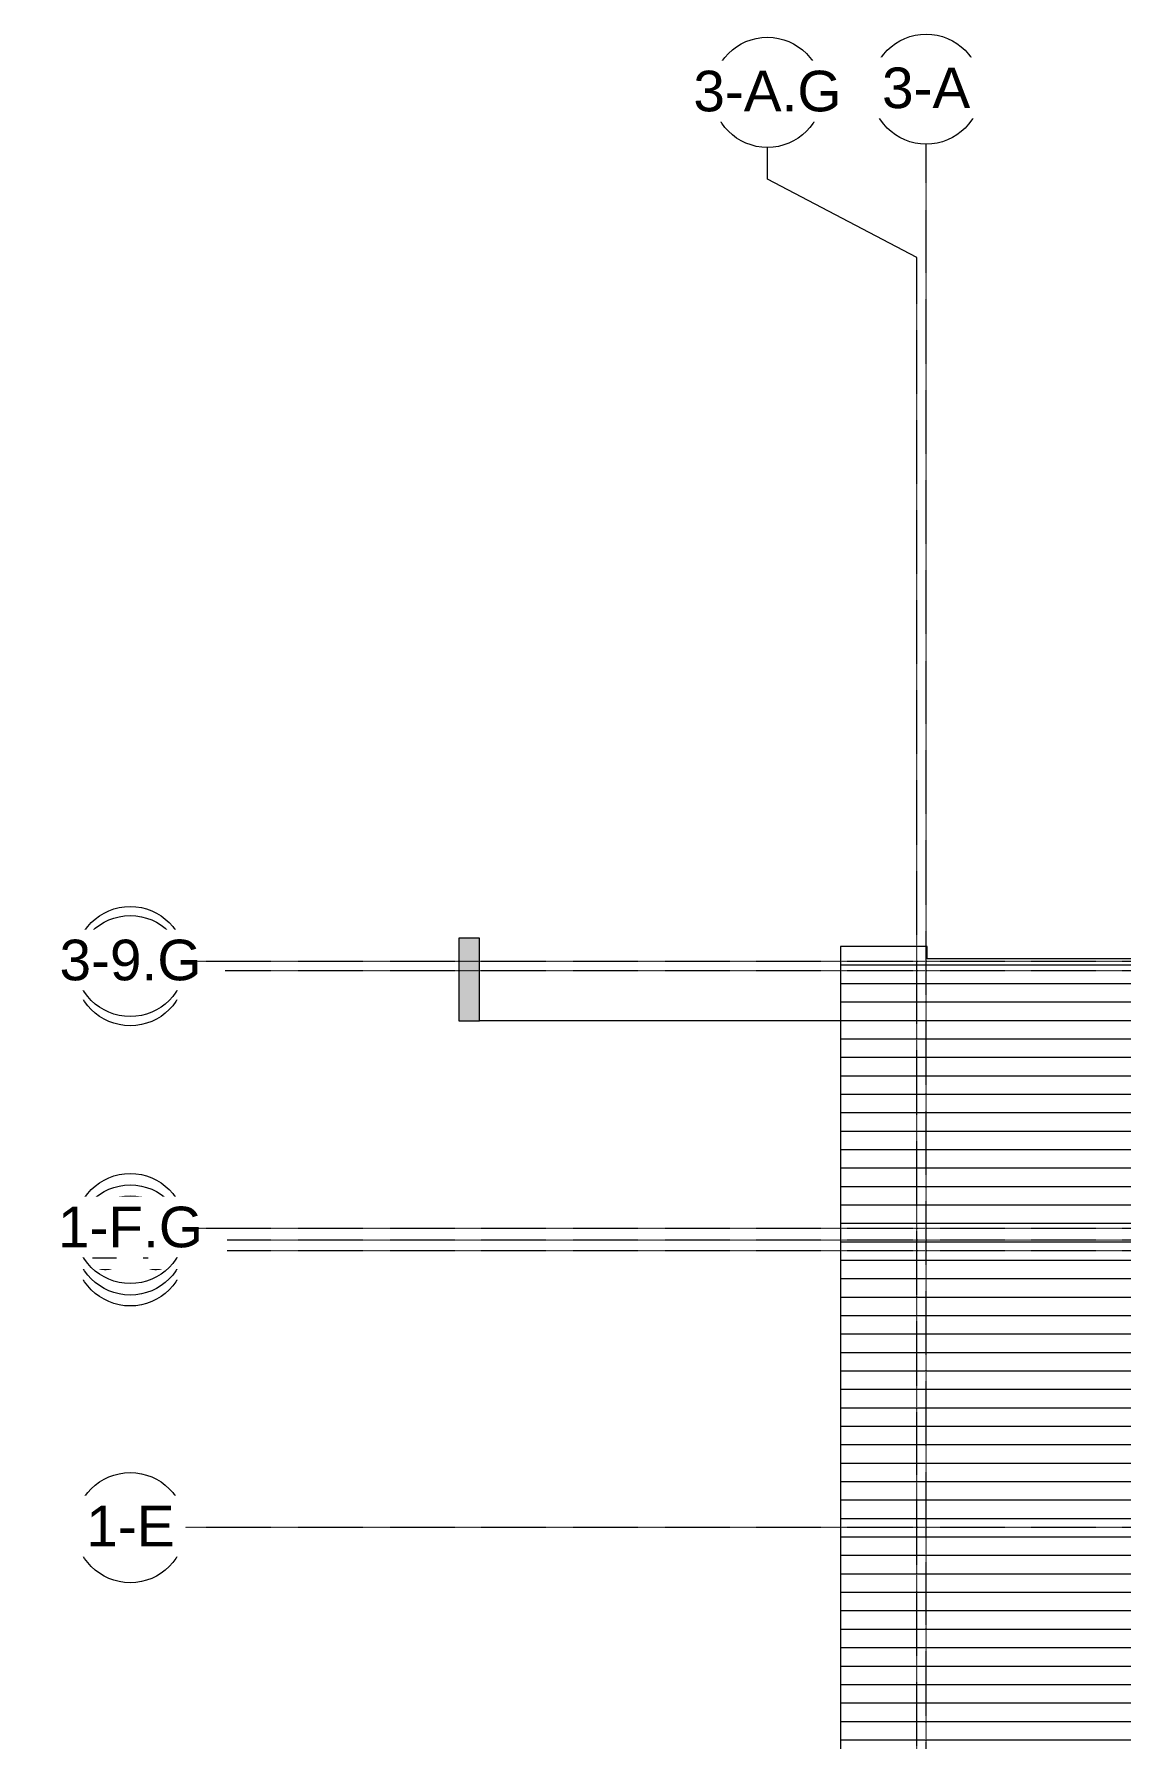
# Model space of a CAD drawing. Header units: inches. Extents: x 21290 to 26948, y -23522 to -20083.
# Drawn here: x 21292 to 22239, y -21569 to -20083 of the extents above; entities that cross this region are included whole.
import ezdxf

# ---------------------------------------------------------------- set-up
doc = ezdxf.new("R2010")
doc.units = ezdxf.units.IN
doc.header["$MEASUREMENT"] = 0
doc.linetypes.add('Grid Line 1_2_', pattern=[0.875, 0.5, -0.125, 0.125, -0.125])
for name, color, linetype, lineweight in [('A-ROOF', 132, 'Continuous', 9), ('A-ROOF-PATT', 132, 'Continuous', 9), ('G-ANNO-SYMB', 111, 'Continuous', 9), ('S-GRID', 1, 'Continuous', 9), ('S-GRID-IDEN', 1, 'Continuous', 9)]:
    doc.layers.add(name, color=color, linetype=linetype, lineweight=lineweight)
doc.styles.add('Arial', font='arial.ttf', dxfattribs={"height": 35.407186})

# ---------------------------------------------------------------- blocks, each defined once
blk = doc.blocks.new('Grid - Grid Head - Circle-14747-Roof Low')
at = {"layer": 'S-GRID-IDEN'}
blk.add_circle((0, 0), 0.25, dxfattribs=at)
blk = doc.blocks.new('Section - 3_32_ x 3_8_-18514-Roof Low')
at = {"layer": 'G-ANNO-SYMB'}
blk.add_hatch(color=256, dxfattribs=at).paths.add_polyline_path([(0, 0.375), (0, 0), (-0.09375, 0), (-0.09375, 0.375)], flags=0)
for p, q in [((0, 0.375), (-0.09375, 0.375)), ((-0.09375, 0.375), (-0.09375, 0)), ((0, 0), (0, 0.375)), ((-0.09375, 0), (0, 0))]:
    blk.add_line(p, q, dxfattribs=at)

msp = doc.modelspace()

# ---------------------------------------------------------------- hatches: boundary and pattern name
at = {"layer": 'A-ROOF-PATT'}
h = msp.add_hatch(dxfattribs=at)
h.set_pattern_fill('FP_3', color=256, style=0, pattern_type=2)
h.set_pattern_definition([(0, (37.673, -180.953), (0, 16.082), [])])
h.paths.add_polyline_path([(21977.2755, -22808.30281), (22057.89023, -22808.30281), (22057.89023, -22786.55281), (22058.32773, -22786.55281), (22058.32773, -22338.74031), (22699.76522, -22338.74031), (22699.76523, -22341.55281), (22691.60375, -22341.57793), (22691.60375, -22341.66219), (22691.74343, -22341.66219), (22691.76217, -22342.19874), (22691.6044, -22342.19874), (22691.6044, -22348.90797), (22691.76213, -22348.90797), (22691.74343, -22349.44344), (22691.60375, -22349.52769), (22691.59984, -22349.55281), (22557.0261, -22349.55281), (22557.14023, -22350.05281), (22556.91845, -22350.95031), (22556.30587, -22351.65564), (22555.58527, -22352.00267), (22554.69518, -22352.00267), (22553.88595, -22351.60733), (22553.33829, -22350.92058), (22553.14023, -22350.05281), (22553.25435, -22349.55281), (22315.77614, -22349.55299), (22315.89023, -22350.05281), (22315.66845, -22350.95031), (22315.1372, -22351.61647), (22314.33527, -22352.00267), (22313.44518, -22352.00267), (22312.63595, -22351.60733), (22312.08829, -22350.92058), (22311.89023, -22350.05281), (22312.00435, -22349.55281), (22071.5711, -22349.55281), (22071.68523, -22350.05281), (22071.46345, -22350.95031), (22070.9322, -22351.61647), (22070.13027, -22352.00267), (22069.11507, -22351.94241), (22068.37152, -22351.5328), (22067.88329, -22350.92058), (22067.68523, -22350.05281), (22067.89023, -22348.90797), (22067.89023, -22341.55281), (22061.14023, -22341.55281), (22061.16535, -22352.55281), (22069.14023, -22352.55281), (22069.19518, -22541.10295), (22070.08527, -22541.10295), (22070.8945, -22541.49829), (22071.44216, -22542.18504), (22071.64023, -22543.05281), (22071.41845, -22543.95031), (22070.8872, -22544.61647), (22070.08527, -22545.00267), (22069.14023, -22545.02179), (22069.14023, -22785.05281), (22797.14023, -22785.05281), (22797.14023, -22446.67781), (22810.70273, -22446.67781), (22810.70273, -22372.80381), (22782.51123, -22372.74131), (22782.51123, -22372.60634), (22778.95173, -22372.67881), (22778.95173, -22372.74131), (22778.88923, -22372.74131), (22778.95173, -22370.67781), (22786.38923, -22370.67781), (22786.38923, -22370.55281), (22779.95173, -22370.55281), (22779.95173, -22370.30281), (22778.88923, -22370.30281), (22778.88923, -21121.80281), (22783.89023, -21121.80281), (22783.89023, -20889.05281), (22070.39023, -20889.05281), (22070.39023, -20878.55281), (21994.89023, -20878.55281), (21994.89023, -22519.05281), (21970.89023, -22519.05281), (21970.89023, -22808.30281)], flags=0)
h.paths.add_polyline_path([(22498.92004, -22733.30281), (22455.51523, -22733.30281), (22455.51523, -22669.92781), (22571.39023, -22669.92781), (22571.39023, -22674.30281), (22571.51523, -22674.30281), (22571.51523, -22686.17781), (22571.39023, -22686.17781), (22571.39023, -22694.92781), (22571.51523, -22694.92781), (22571.51523, -22726.67781), (22571.39023, -22726.67781), (22571.39023, -22733.30281), (22499.34263, -22733.30281)], flags=0)
h.paths.add_polyline_path([(22069.64023, -22544.84781), (22070.53773, -22544.60733), (22071.20271, -22543.92058), (22071.43523, -22543.05281), (22071.19474, -22542.15531), (22070.50359, -22541.48915), (22069.64023, -22541.25781), (22069.14023, -22541.39178), (22069.19518, -22544.72856)], flags=0)
h.paths.add_polyline_path([(22654.70273, -22498.24031), (22654.70273, -22487.42781), (22631.51523, -22487.42781), (22631.51523, -22483.05281), (22631.39023, -22483.05281), (22631.39023, -22471.17781), (22631.51523, -22471.17781), (22631.51523, -22462.42781), (22631.39023, -22462.42781), (22631.39023, -22430.67781), (22631.51523, -22430.67781), (22631.51523, -22424.05281), (22747.39023, -22424.05281), (22747.39023, -22487.42781), (22667.70273, -22487.42781), (22667.70273, -22498.24031)], flags=0)
h.paths.add_polyline_path([(22324.51523, -22492.30281), (22313.39023, -22492.30281), (22313.39023, -22492.17781), (22306.14023, -22492.17781), (22306.14023, -22492.30281), (22277.76523, -22492.30281), (22277.76523, -22492.17781), (22271.51523, -22492.17781), (22271.51523, -22404.05281), (22331.01523, -22404.05281), (22331.01523, -22492.17781), (22326.01523, -22492.17781), (22326.01523, -22492.30281)], flags=0)
h.paths.add_polyline_path([(22477.51523, -22492.17781), (22418.01523, -22492.17781), (22418.01523, -22404.05281), (22423.01523, -22404.05281), (22423.01523, -22403.92781), (22435.64023, -22403.92781), (22435.64023, -22404.05281), (22442.89023, -22404.05281), (22442.89023, -22403.92781), (22471.26523, -22403.92781), (22471.26523, -22404.05281), (22477.51523, -22404.05281), (22477.51523, -22491.74965)], flags=0)
h.paths.add_polyline_path([(22562.99404, -22478.42781), (22527.51523, -22478.42781), (22527.51523, -22404.05281), (22529.76523, -22404.05281), (22529.76523, -22403.92781), (22540.26523, -22403.92781), (22540.26523, -22404.05281), (22548.14023, -22404.05281), (22548.14023, -22403.92781), (22564.89023, -22403.92781), (22564.89023, -22404.05281), (22571.51523, -22404.05281), (22571.51523, -22478.42781), (22565.26523, -22478.42781)], flags=0)
h.paths.add_polyline_path([(22778.95173, -22371.03154), (22782.51123, -22371.03154), (22782.44873, -22370.74031), (22778.95173, -22370.74197)], flags=0)
h.paths.add_polyline_path([(22694.26523, -22352.00267), (22693.82018, -22352.00267), (22693.01095, -22351.60733), (22692.46329, -22350.92058), (22692.26523, -22350.05281), (22692.487, -22349.15531), (22693.01825, -22348.48915), (22693.82018, -22348.10295), (22694.71027, -22348.10295), (22695.5195, -22348.49829), (22696.06716, -22349.18504), (22696.26523, -22350.05281), (22696.04345, -22350.95031), (22695.5122, -22351.61647), (22694.71027, -22352.00267)], flags=0)
h.paths.add_polyline_path([(22313.89023, -22351.84781), (22314.78773, -22351.60733), (22315.45271, -22350.92058), (22315.68523, -22350.05281), (22315.55129, -22349.55297), (22312.2292, -22349.55281), (22312.09523, -22350.05281), (22312.33571, -22350.95031), (22312.99273, -22351.60733), (22313.44518, -22351.72856)], flags=0)
h.paths.add_polyline_path([(22555.14023, -22351.84781), (22556.03773, -22351.60733), (22556.70271, -22350.92058), (22556.93523, -22350.05281), (22556.80125, -22349.55281), (22553.4792, -22349.55281), (22553.34523, -22350.05281), (22553.58571, -22350.95031), (22554.24273, -22351.60733), (22554.69518, -22351.72856)], flags=0)
h.paths.add_polyline_path([(22694.26523, -22351.84781), (22695.16273, -22351.60733), (22695.82771, -22350.92058), (22696.06023, -22350.05281), (22695.81974, -22349.15531), (22695.16273, -22348.49829), (22694.26523, -22348.25781), (22693.36773, -22348.49829), (22692.70274, -22349.18504), (22692.47023, -22350.05281), (22692.71071, -22350.95031), (22693.36773, -22351.60733), (22693.82018, -22351.72856)], flags=0)
h.paths.add_polyline_path([(22069.68523, -22351.84781), (22070.58273, -22351.60733), (22071.24771, -22350.92058), (22071.48023, -22350.05281), (22071.34625, -22349.55281), (22068.0242, -22349.55281), (22067.89023, -22350.05281), (22068.19967, -22351.01927), (22068.95273, -22351.65154), (22069.24018, -22351.72856)], flags=0)

# ---------------------------------------------------------------- linework, layer by layer
at = {"layer": 'A-ROOF'}
for p, q in [((22070.39023, -20878.55281), (21994.89023, -20878.55281)), ((21994.89023, -20878.55281), (21994.89023, -22519.05281)), ((22070.39023, -20889.05281), (22070.39023, -20878.55281)), ((22783.89023, -20889.05281), (22070.39023, -20889.05281))]:
    msp.add_line(p, q, dxfattribs=at)
at = {"layer": 'G-ANNO-SYMB'}
msp.add_line((22772.63634, -20943.12708), (21680.13847, -20943.12708), dxfattribs=at)
at = {"layer": 'S-GRID'}
for p, q in [((21931.23274, -20209.59987), (21931.23274, -20181.85575)), ((22061.64023, -20277.85575), (21931.23274, -20209.59987))]:
    msp.add_line(p, q, dxfattribs=at)
at = {"layer": 'S-GRID', "linetype": 'Grid Line 1_2_'}
for p, q in [((22069.64023, -23272.9264), (22069.64023, -20179.03604)), ((22061.64023, -23275.7461), (22061.64023, -20277.85575))]:
    msp.add_line(p, q, dxfattribs=at)

# ---------------------------------------------------------------- block references
at = {"layer": 'G-ANNO-SYMB', "xscale": 191.9999999999999, "yscale": 191.9999999999999, "zscale": 191.9999999999999}
msp.add_blockref('Section - 3_32_ x 3_8_-18514-Roof Low', (21680.13847, -20943.12708), dxfattribs=at)
at = {"layer": 'S-GRID-IDEN', "xscale": 191.9999999999999, "yscale": 191.9999999999999, "zscale": 191.9999999999999}
for p in [(21931.23274, -20133.85575), (22069.64023, -20131.03604)]:
    msp.add_blockref('Grid - Grid Head - Circle-14747-Roof Low', p, dxfattribs=at)
at = {"layer": 'S-GRID-IDEN', "xscale": 191.9999999999999, "yscale": 191.9999999999999, "zscale": 191.9999999999999, "rotation": 89.99999999999982}
for p in [(21375.73698, -20899.55281), (21375.73698, -21143.80281), (21375.73698, -21385.05281)]:
    msp.add_blockref('Grid - Grid Head - Circle-14747-Roof Low', p, dxfattribs=at)

# ---------------------------------------------------------------- next in the draw order: texts
at = {"layer": 'S-GRID-IDEN', "char_height": 35.407186, "attachment_point": 2, "line_spacing_factor": 0.938532, "style": 'Arial', "bg_fill": 3, "box_fill_scale": 1.25, "bg_fill_color": 0, "bg_fill_transparency": 0}
for s, insert, width in [('3-A', (22069.631, -20112.16231), 91.584), ('3-9', (21375.93197, -20880.49331), 85.104), ('3-8', (21375.93197, -21124.74331), 85.104), ('3-7', (21375.93197, -21365.99331), 85.104)]:
    msp.add_mtext(s, dxfattribs=dict(at, insert=insert, width=width))

# ---------------------------------------------------------------- next in the draw order: linework, layer by layer
at = {"layer": 'S-GRID', "linetype": 'Grid Line 1_2_'}
for p, q in [((26557.32365, -20899.55281), (21423.73698, -20899.55281)), ((26557.32365, -21143.80281), (21423.73698, -21143.80281)), ((26557.32365, -21385.05281), (21423.73698, -21385.05281))]:
    msp.add_line(p, q, dxfattribs=at)

# ---------------------------------------------------------------- next in the draw order: block references
at = {"layer": 'S-GRID-IDEN', "xscale": 191.9999999999999, "yscale": 191.9999999999999, "zscale": 191.9999999999999, "rotation": 89.99999999999982}
for p in [(21375.73698, -20891.55281), (21375.73698, -21134.30281), (21375.73698, -21385.05281)]:
    msp.add_blockref('Grid - Grid Head - Circle-14747-Roof Low', p, dxfattribs=at)

# ---------------------------------------------------------------- next in the draw order: texts
at = {"layer": 'S-GRID-IDEN', "insert": (21931.22352, -20114.98201), "char_height": 35.407186, "width": 153.792, "attachment_point": 2, "line_spacing_factor": 0.938532, "style": 'Arial', "bg_fill": 3, "box_fill_scale": 1.25, "bg_fill_color": 0, "bg_fill_transparency": 0}
msp.add_mtext('3-A.G', dxfattribs=at)

# ---------------------------------------------------------------- next in the draw order: texts
at = {"layer": 'S-GRID-IDEN', "char_height": 35.407186, "attachment_point": 2, "line_spacing_factor": 0.938532, "style": 'Arial', "bg_fill": 3, "box_fill_scale": 1.25, "bg_fill_color": 0, "bg_fill_transparency": 0}
for s, insert, width in [('3-9.G', (21375.93197, -20872.49331), 147.312), ('1-F', (21375.93197, -21115.24331), 88.128), ('1-E', (21375.93197, -21365.99331), 91.584)]:
    msp.add_mtext(s, dxfattribs=dict(at, insert=insert, width=width))

# ---------------------------------------------------------------- next in the draw order: linework, layer by layer
at = {"layer": 'S-GRID', "linetype": 'Grid Line 1_2_'}
for p, q in [((26557.32365, -20891.55281), (21423.73698, -20891.55281)), ((26557.32365, -21134.30281), (21423.73698, -21134.30281)), ((26557.32365, -21385.05281), (21423.73698, -21385.05281))]:
    msp.add_line(p, q, dxfattribs=at)

# ---------------------------------------------------------------- next in the draw order: block references
at = {"layer": 'S-GRID-IDEN', "xscale": 191.9999999999999, "yscale": 191.9999999999999, "zscale": 191.9999999999999, "rotation": 89.99999999999982}
msp.add_blockref('Grid - Grid Head - Circle-14747-Roof Low', (21375.73698, -21124.30281), dxfattribs=at)

# ---------------------------------------------------------------- next in the draw order: texts
at = {"layer": 'S-GRID-IDEN', "insert": (21375.93197, -21105.24331), "char_height": 35.407186, "width": 150.336, "attachment_point": 2, "line_spacing_factor": 0.938532, "style": 'Arial', "bg_fill": 3, "box_fill_scale": 1.25, "bg_fill_color": 0, "bg_fill_transparency": 0}
msp.add_mtext('1-F.G', dxfattribs=at)

# ---------------------------------------------------------------- next in the draw order: linework, layer by layer
at = {"layer": 'S-GRID', "linetype": 'Grid Line 1_2_'}
msp.add_line((26557.32365, -21124.30281), (21423.73698, -21124.30281), dxfattribs=at)

doc.saveas('drawing.dxf')
